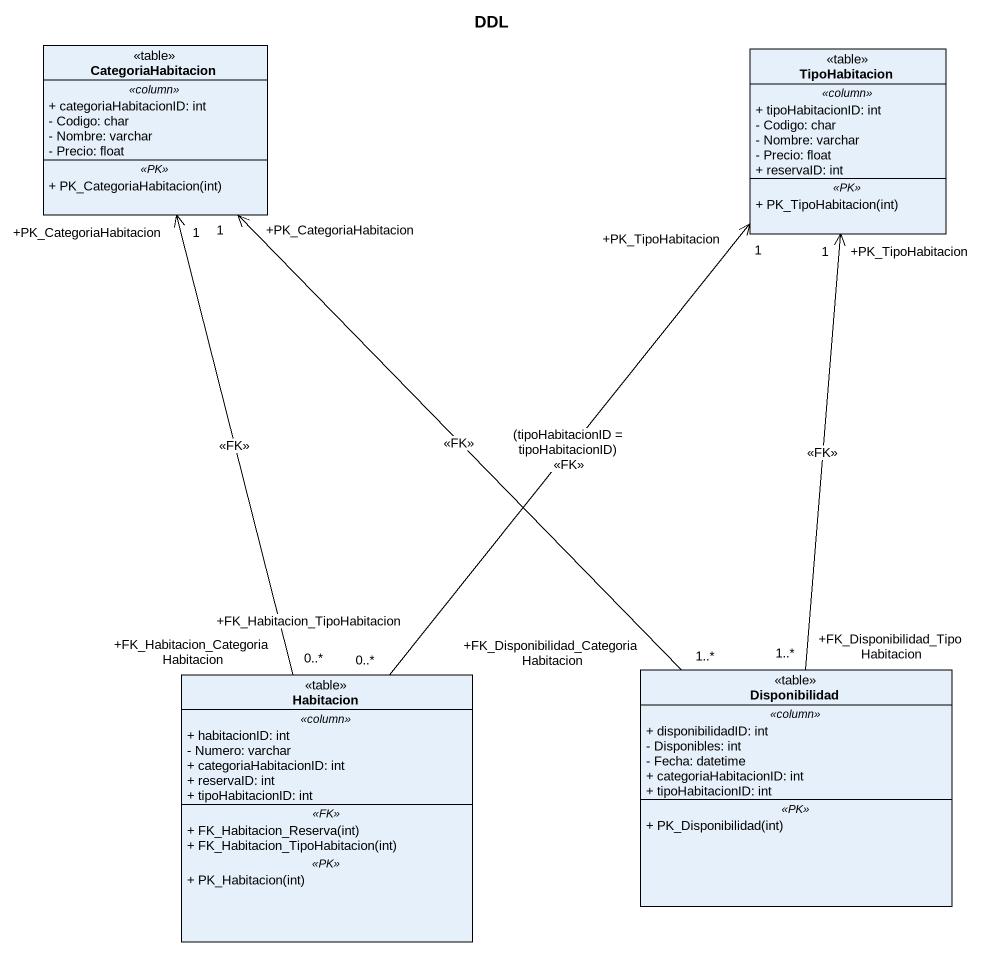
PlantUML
@startuml
title DDL
hide circle
hide empty members
skinparam classAttributeIconSize 0
class CategoriaHabitacion <<table>> {
  .. <<column>> ..
  + categoriaHabitacionID: int
  - Codigo: char
  - Nombre: varchar
  - Precio: float
  .. <<PK>> ..
  + PK_CategoriaHabitacion(int)
}
class TipoHabitacion <<table>> {
  .. <<column>> ..
  + tipoHabitacionID: int
  - Codigo: char
  - Nombre: varchar
  - Precio: float
  + reservaID: int
  .. <<PK>> ..
  + PK_TipoHabitacion(int)
}
class Habitacion <<table>> {
  .. <<column>> ..
  + habitacionID: int
  - Numero: varchar
  + categoriaHabitacionID: int
  + reservaID: int
  + tipoHabitacionID: int
  .. <<FK>> ..
  + FK_Habitacion_Reserva(int)
  + FK_Habitacion_TipoHabitacion(int)
  .. <<PK>> ..
  + PK_Habitacion(int)
}
class Disponibilidad <<table>> {
  .. <<column>> ..
  + disponibilidadID: int
  - Disponibles: int
  - Fecha: datetime
  + categoriaHabitacionID: int
  + tipoHabitacionID: int
  .. <<PK>> ..
  + PK_Disponibilidad(int)
}
Habitacion "+FK_Habitacion_CategoriaHabitacion\n0..*" -up-> "+PK_CategoriaHabitacion\n1" CategoriaHabitacion : <<FK>>
Habitacion "+FK_Habitacion_TipoHabitacion\n0..*" -up-> "+PK_TipoHabitacion\n1" TipoHabitacion : (tipoHabitacionID = tipoHabitacionID)\n<<FK>>
Disponibilidad "+FK_Disponibilidad_CategoriaHabitacion\n1..*" -up-> "+PK_CategoriaHabitacion\n1" CategoriaHabitacion : <<FK>>
Disponibilidad "+FK_Disponibilidad_TipoHabitacion\n1..*" -up-> "+PK_TipoHabitacion\n1" TipoHabitacion : <<FK>>
@enduml
